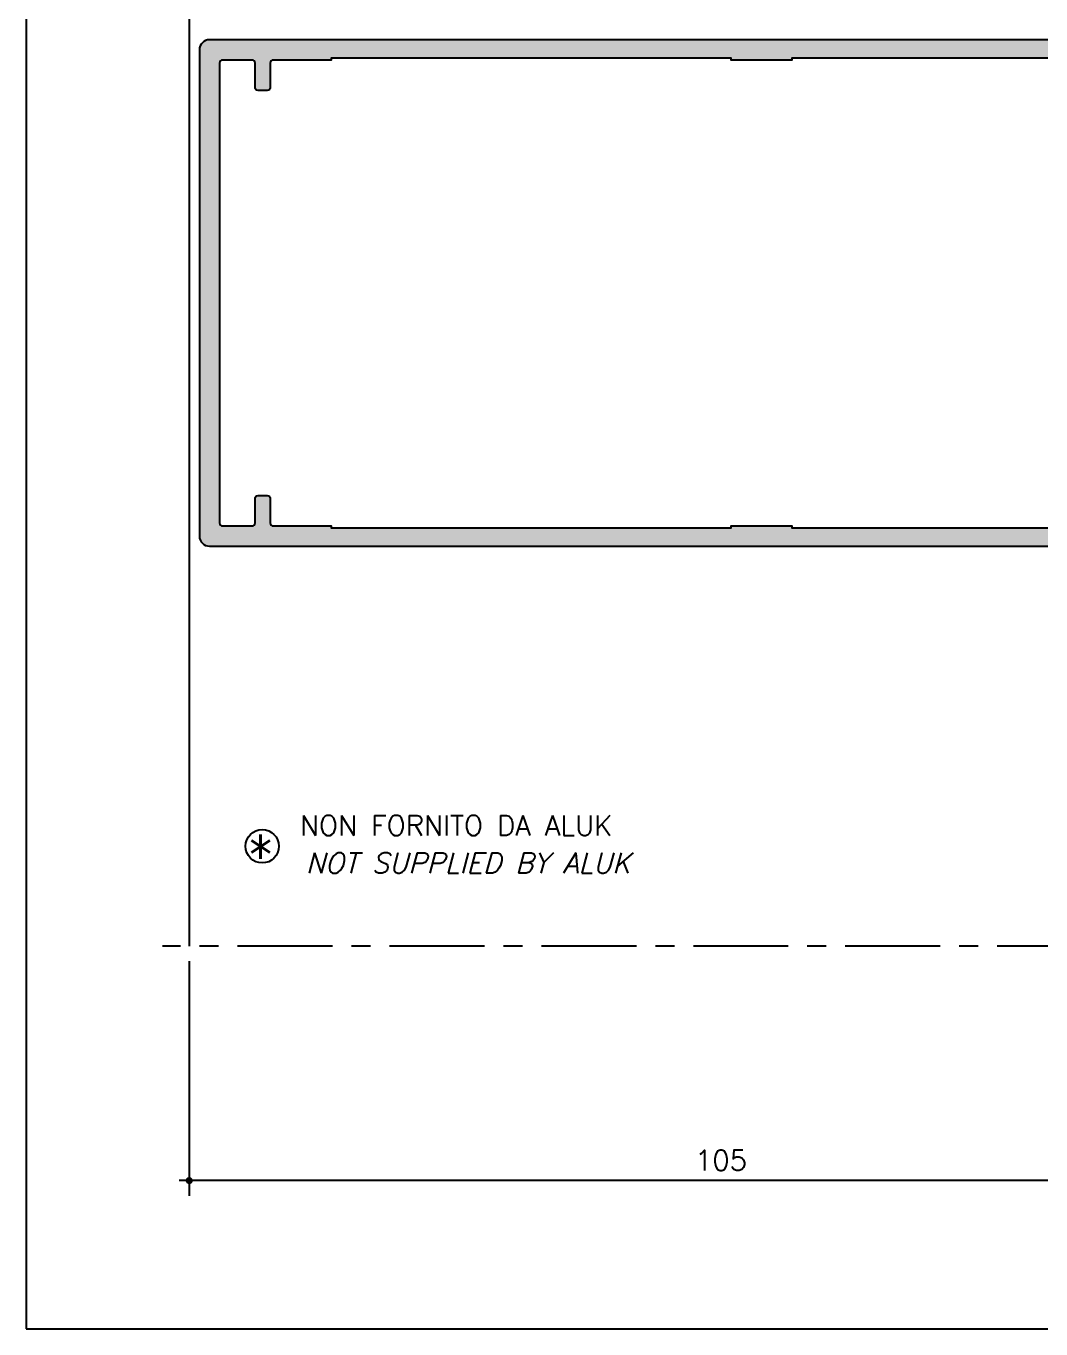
# Model space of a CAD drawing. Extents: x 0 to 4131, y -1600 to 527.
# Drawn here: x 920 to 1020.2, y -640 to -511.4 of the extents above; entities that cross this region are included whole.
import ezdxf

# ---------------------------------------------------------------- set-up
doc = ezdxf.new("R2010")
doc.units = 0
doc.header["$LTSCALE"] = 7.5
doc.header["$MEASUREMENT"] = 0
doc.linetypes.add('CENTER', pattern=[2, 1.25, -0.25, 0.25, -0.25])
doc.layers.get('0').update_dxf_attribs({"linetype": 'CONTINUOUS'})
doc.layers.get('DEFPOINTS').update_dxf_attribs({"linetype": 'CONTINUOUS'})
for name, color, linetype in [('ASSI', 1, 'CENTER'), ('FILL', 8, 'CONTINUOUS'), ('FINE', 7, 'CONTINUOUS'), ('GROSSA', 4, 'CONTINUOUS'), ('MARCHIO', 7, 'CONTINUOUS'), ('QUOTE', 254, 'CONTINUOUS'), ('TESTO', 2, 'CONTINUOUS')]:
    doc.layers.add(name, color=color, linetype=linetype)
doc.styles.add('ING', font='romans.shx', dxfattribs={"oblique": 15})
doc.styles.get("Standard").update_dxf_attribs({"font": 'romans.shx'})
doc.dimstyles.new('SCALA_1-1$0', dxfattribs={"dimtxt": 2, "dimasz": 1, "dimexe": 1.5, "dimexo": 1.5, "dimgap": 1, "dimtad": 3, "dimdsep": 46, "dimtxsty": 'Standard', "dimblk1": 'PUNTO', "dimblk2": 'PUNTO', "dimsah": 1, "dimcen": 0.09, "dimclrt": 2, "dimadec": 0, "dimazin": 0, "dimtfac": 0.7, "dimtmove": 0, "dimatfit": 3, "dimldrblk": 'PUNTO', "dimfxl": 1, "dimtolj": 2, "dimarcsym": 0})

# ---------------------------------------------------------------- blocks, each defined once
blk = doc.blocks.new('PUNTO')
blk.add_line((-1, 0), (1, 0))
at = {"const_width": 0.35}
blk.add_lwpolyline([(-0.175, 0, 1), (0.175, 0, 1)], format="xyb", close=True, dxfattribs=at)
blk = doc.blocks.new('*D348')
at = {"layer": 'DEFPOINTS', "color": 0, "transparency": 16777216}
for p in [(936.11, -602.19), (1041.11, -602.19), (936.11, -625.35)]:
    blk.add_point(p, dxfattribs=at)
at = {"layer": 'QUOTE', "color": 0, "lineweight": -2, "transparency": 16777216}
for p, q in [((936.11, -603.69), (936.11, -626.85)), ((1041.11, -603.69), (1041.11, -626.85)), ((1040.11, -625.35), (937.11, -625.35))]:
    blk.add_line(p, q, dxfattribs=at)
at = {"layer": 'QUOTE', "color": 0, "lineweight": -2, "transparency": 16777216, "rotation": 180}
blk.add_blockref('PUNTO', (936.11, -625.35), dxfattribs=at)
at = {"layer": 'QUOTE', "color": 0, "lineweight": -2, "transparency": 16777216}
blk.add_blockref('PUNTO', (1041.11, -625.35), dxfattribs=at)
at = {"layer": 'QUOTE', "color": 2, "transparency": 16777216, "insert": (988.61, -623.35), "char_height": 2, "attachment_point": 5}
blk.add_mtext('\\A2;105', dxfattribs=at)

msp = doc.modelspace()

# ---------------------------------------------------------------- hatches: boundary and pattern name
at = {"layer": 'FILL'}
h = msp.add_hatch(color=253, dxfattribs=at)
h.paths.add_polyline_path([(1043.4118, -514.2102), (1045.6118, -514.2102, -0.41421356), (1045.9118, -514.5102), (1045.9118, -515.4102, 0.45178835), (1046.2496, -515.7078, 0.23202478), (1046.4996, -515.6224), (1047.0239, -515.0981, 0.19891237), (1047.1118, -514.886), (1047.1118, -513.0102, 0.41421356), (1046.8118, -512.7102), (938.1118, -512.7102, 0.41421356), (937.1118, -513.7102), (937.1118, -561.7102, 0.41421356), (938.1118, -562.7102), (1046.8118, -562.7102, 0.41421356), (1047.1118, -562.4102), (1047.1118, -560.5345, 0.19891237), (1047.0239, -560.3224), (1046.4996, -559.7981, 0.23202478), (1046.2496, -559.7126, 0.45178835), (1045.9118, -560.0102), (1045.9118, -560.9102, -0.41421356), (1045.6118, -561.2102), (1043.4118, -561.2102, -0.41421356), (1043.1118, -560.9102), (1043.1118, -557.2587), (1042.8118, -556.9602), (1043.1118, -556.6618), (1043.1118, -553.0102, -0.41421356), (1043.4118, -552.7102), (1045.6118, -552.7102, -0.41421356), (1045.9118, -553.0102), (1045.9118, -553.9102, 0.45178835), (1046.2496, -554.2078, 0.23202478), (1046.4996, -554.1224), (1047.0239, -553.5981, 0.19891237), (1047.1118, -553.386), (1047.1118, -550.0102, 0.41421356), (1046.8118, -549.7102), (1046.2118, -549.7102, 0.41421356), (1045.9118, -550.0102), (1045.9118, -550.9102, -0.41421356), (1045.6118, -551.2102), (1043.4118, -551.2102, -0.41421356), (1043.1118, -550.9102), (1043.1118, -543.5102, -0.41421356), (1043.4118, -543.2102), (1045.6118, -543.2102, 0.41421356), (1045.9118, -542.9102, -0.41421356), (1046.2118, -542.6102), (1049.0084, -542.6102, -0.41421356), (1049.3084, -542.9102, 0.41421356), (1049.6084, -543.2102), (1052.4084, -543.2102, 0.41421356), (1052.7084, -542.9102, -0.41421356), (1053.0084, -542.6102), (1055.8084, -542.6102, -0.41421356), (1056.1084, -542.9102, 0.41421356), (1056.4084, -543.2102), (1060.8118, -543.2102, 0.41421356), (1061.1118, -542.9102), (1061.1118, -541.7345, 0.19891237), (1061.0239, -541.5224), (1060.4996, -540.9981, 0.23202478), (1060.2496, -540.9126, 0.45178835), (1059.9118, -541.2102), (1059.9118, -541.7102, -0.41421356), (1059.6118, -542.0102), (1058.6129, -542.0102, -0.26794919), (1058.3531, -541.8602), (1057.1984, -539.8602, 0.26794919), (1056.9386, -539.7102), (1045.1118, -539.7102, -1), (1045.1118, -535.7102), (1056.9386, -535.7102, 0.26794919), (1057.1984, -535.5602), (1058.3531, -533.5602, -0.26794919), (1058.6129, -533.4102), (1059.6118, -533.4102, -0.41421356), (1059.9118, -533.7102), (1059.9118, -534.2102, 0.45178835), (1060.2496, -534.5078, 0.23202478), (1060.4996, -534.4224), (1061.0239, -533.8981, 0.19891237), (1061.1118, -533.686), (1061.1118, -532.5102, 0.41421356), (1060.8118, -532.2102), (1056.4084, -532.2102, 0.41421356), (1056.1084, -532.5102, -0.41421356), (1055.8084, -532.8102), (1053.0084, -532.8102, -0.41421356), (1052.7084, -532.5102, 0.41421356), (1052.4084, -532.2102), (1049.6084, -532.2102, 0.41421356), (1049.3084, -532.5102, -0.41421356), (1049.0084, -532.8102), (1046.2118, -532.8102, -0.41421356), (1045.9118, -532.5102, 0.41421356), (1045.6118, -532.2102), (1043.4118, -532.2102, -0.41421356), (1043.1118, -531.9102), (1043.1118, -524.5102, -0.41421356), (1043.4118, -524.2102), (1045.6118, -524.2102, -0.41421356), (1045.9118, -524.5102), (1045.9118, -525.4102, 0.41421356), (1046.2118, -525.7102), (1046.8118, -525.7102, 0.41421356), (1047.1118, -525.4102), (1047.1118, -522.0345, 0.19891237), (1047.0239, -521.8224), (1046.4996, -521.2981, 0.23202478), (1046.2496, -521.2126, 0.45178835), (1045.9118, -521.5102), (1045.9118, -522.4102, -0.41421356), (1045.6118, -522.7102), (1043.4118, -522.7102, -0.41421356), (1043.1118, -522.4102), (1043.1118, -518.7587), (1042.8118, -518.4602), (1043.1118, -518.1618), (1043.1118, -514.5102, -0.41421356)])
h.paths.add_polyline_path([(1041.1118, -515.0102), (1041.1118, -560.4102, -0.41421356), (1040.8118, -560.7102), (1035.1118, -560.7102), (1035.1118, -560.9102), (995.6118, -560.9102), (995.6118, -560.7102), (989.6118, -560.7102), (989.6118, -560.9102), (950.1118, -560.9102), (950.1118, -560.7102), (944.4118, -560.7102, -0.41421356), (944.1118, -560.4102), (944.1118, -558.0102, 0.41421356), (943.8118, -557.7102), (942.9118, -557.7102, 0.41421356), (942.6118, -558.0102), (942.6118, -560.4102, -0.41421356), (942.3118, -560.7102), (939.4118, -560.7102, -0.41421356), (939.1118, -560.4102), (939.1118, -515.0102, -0.41421356), (939.4118, -514.7102), (942.3118, -514.7102, -0.41421356), (942.6118, -515.0102), (942.6118, -517.4102, 0.41421356), (942.9118, -517.7102), (943.8118, -517.7102, 0.41421356), (944.1118, -517.4102), (944.1118, -515.0102, -0.41421356), (944.4118, -514.7102), (950.1118, -514.7102), (950.1118, -514.5102), (989.6118, -514.5102), (989.6118, -514.7102), (995.6118, -514.7102), (995.6118, -514.5102), (1035.1118, -514.5102), (1035.1118, -514.7102), (1040.8118, -514.7102, -0.41421356)], flags=16)

# ---------------------------------------------------------------- linework, layer by layer
at = {"layer": 'ASSI'}
msp.add_line((1100.2579, -602.1937), (933.4738, -602.1937), dxfattribs=at)
at = {"layer": 'FINE'}
msp.add_line((936.1096, -414.6292), (936.1096, -602.1937), dxfattribs=at)
at = {"layer": 'GROSSA'}
for points in [[(1046.8118, -512.7102), (938.1118, -512.7102, 0.41421356), (937.1118, -513.7102), (937.1118, -561.7102, 0.41421356), (938.1118, -562.7102), (1046.8118, -562.7102, 0.41421356)], [(1035.1118, -514.5102), (995.6118, -514.5102), (995.6118, -514.7102), (989.6118, -514.7102), (989.6118, -514.5102), (950.1118, -514.5102), (950.1118, -514.7102), (944.4118, -514.7102, 0.41421356), (944.1118, -515.0102), (944.1118, -517.4102, -0.41421356), (943.8118, -517.7102), (942.9118, -517.7102, -0.41421356), (942.6118, -517.4102), (942.6118, -515.0102, 0.41421356), (942.3118, -514.7102), (939.4118, -514.7102, 0.41421356), (939.1118, -515.0102), (939.1118, -560.4102, 0.41421356), (939.4118, -560.7102), (942.3118, -560.7102, 0.41421356), (942.6118, -560.4102), (942.6118, -558.0102, -0.41421356), (942.9118, -557.7102), (943.8118, -557.7102, -0.41421356), (944.1118, -558.0102), (944.1118, -560.4102, 0.41421356), (944.4118, -560.7102), (950.1118, -560.7102), (950.1118, -560.9102), (989.6118, -560.9102), (989.6118, -560.7102), (995.6118, -560.7102), (995.6118, -560.9102), (1035.1118, -560.9102)]]:
    msp.add_lwpolyline(points, format="xyb", dxfattribs=at)
at = {"layer": 'MARCHIO'}
msp.add_lwpolyline([(920, -640), (1130, -640), (1130, -343), (920, -343)], close=True, dxfattribs=at)
at = {"layer": 'QUOTE'}
msp.add_circle((943.3142, -592.3439), 1.648, dxfattribs=at)

# ---------------------------------------------------------------- texts
at = {"layer": 'TESTO'}
for s, height, p in [('NON FORNITO DA ALUK', 2, (947.0338, -591.2895)), ('*', 4.2, (941.7209, -595.3684))]:
    msp.add_text(s, height=height, dxfattribs=at).set_placement(p)
at = {"layer": 'TESTO', "insert": (947.6098, -592.9871), "char_height": 2, "width": 53.408554, "attachment_point": 1, "style": 'ING'}
msp.add_mtext('NOT SUPPLIED BY ALUK', dxfattribs=at)

# ---------------------------------------------------------------- dimensions: what is measured, and where the dimension line sits
at = {"layer": 'QUOTE'}
dim = msp.add_linear_dim(base=(936.1096, -625.346), p1=(1041.1096, -602.1937), p2=(936.1096, -602.1937), dimstyle='SCALA_1-1$0', override={"dimtmove": 1}, dxfattribs=at)
dim.commit()
dim.dimension.update_dxf_attribs({"geometry": '*D348', "text_midpoint": (988.6096, -623.346)})

doc.saveas('drawing.dxf')
